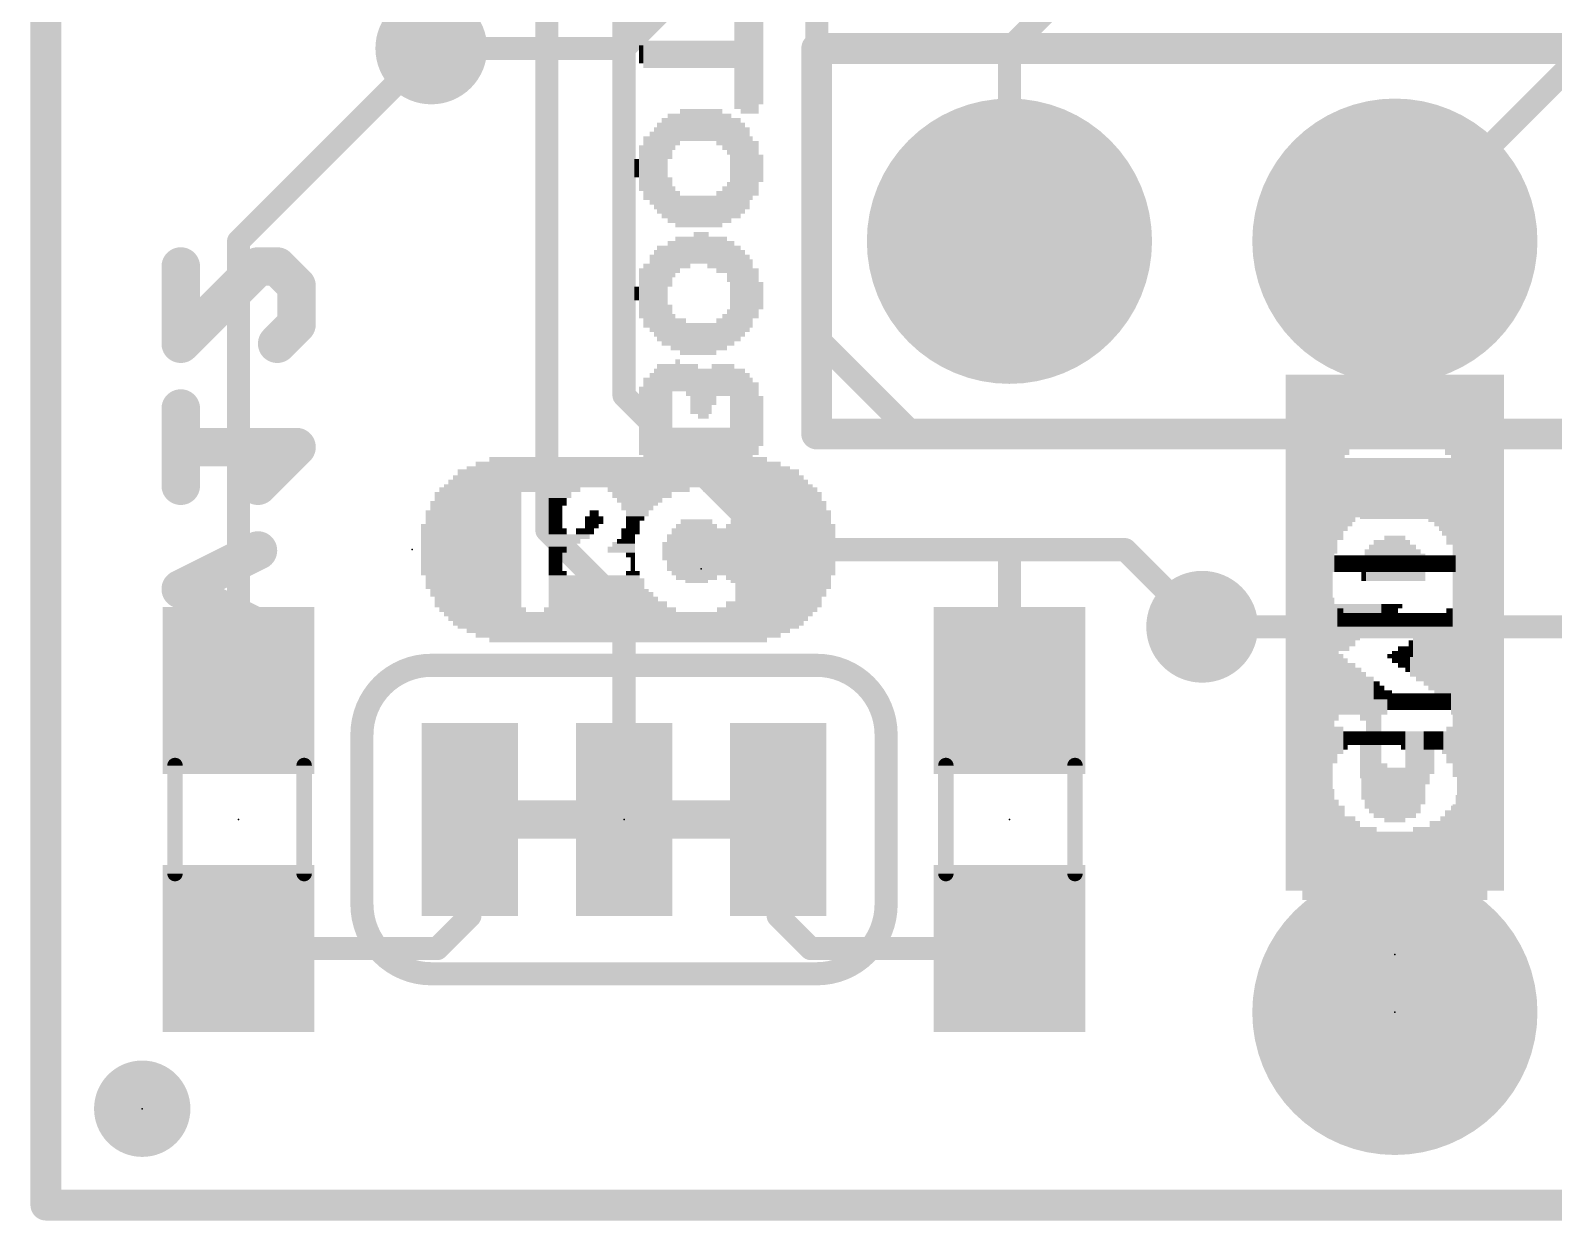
# Model space of a CAD drawing. Extents: x -41 to 66, y -16 to 27.
# Drawn here: x -0.1 to 9.94, y -0.1 to 7.74 of the extents above; entities that cross this region are included whole.
import ezdxf

# ---------------------------------------------------------------- set-up
doc = ezdxf.new("R2010")
doc.units = 0
for name, color, linetype in [('1', 12, 'CONTINUOUS'), ('16', 132, 'CONTINUOUS'), ('17', 110, 'CONTINUOUS'), ('18', 110, 'CONTINUOUS'), ('20', 31, 'CONTINUOUS'), ('21', 41, 'CONTINUOUS'), ('22', 40, 'CONTINUOUS'), ('23', 53, 'CONTINUOUS'), ('24', 53, 'CONTINUOUS'), ('51', 53, 'CONTINUOUS')]:
    doc.layers.add(name, color=color, linetype=linetype)

# ---------------------------------------------------------------- blocks, each defined once
blk = doc.blocks.new('PIE')
at = {"const_width": 0.5}
blk.add_lwpolyline([(0, -0.25, 1), (0, 0.25, 1), (0, -0.25)], format="xyb", dxfattribs=at)
blk = doc.blocks.new('RECT')
blk.add_solid([(-0.5, -0.5), (0.5, -0.5), (-0.5, 0.5), (0.5, 0.5)])
blk = doc.blocks.new('ROUNDP')
at = {"const_width": 0.5}
blk.add_lwpolyline([(0, -0.25, 1), (0, 0.25, 1), (0, -0.25)], format="xyb", dxfattribs=at)
blk = doc.blocks.new('ROUNDV')
at = {"const_width": 0.5}
blk.add_lwpolyline([(0, -0.25, 1), (0, 0.25, 1), (0, -0.25)], format="xyb", dxfattribs=at)

msp = doc.modelspace()

# ---------------------------------------------------------------- linework, layer by layer
at = {"layer": '1'}
for points, const_width in [([(0, 0), (0, 26.67)], 0.2032), ([(3.81, 13.462), (3.81, 5.334)], 0.1524), ([(3.302, 4.445), (3.302, 13.335)], 0.1524), ([(6.985, 8.255), (6.35, 7.62)], 0.1524), ([(1.27, 6.35), (2.54, 7.62)], 0.1524), ([(6.35, 7.62), (6.35, 6.35)], 0.1524), ([(1.27, 3.39), (1.27, 6.35)], 0.1524), ([(3.81, 5.334), (4.826, 4.318)], 0.1524), ([(3.81, 3.937), (3.302, 4.445)], 0.1524), ([(4.826, 4.318), (6.35, 4.318)], 0.1524), ([(6.35, 4.318), (7.112, 4.318)], 0.1524), ([(6.35, 3.39), (6.35, 4.318)], 0.1524), ([(7.112, 4.318), (7.62, 3.81)], 0.1524), ([(3.81, 2.54), (3.81, 3.937)], 0.1524), ([(2.794, 1.905), (2.794, 2.54)], 0.1524), ([(4.826, 1.905), (4.826, 2.54)], 0.1524), ([(2.579, 1.69), (2.794, 1.905)], 0.1524), ([(5.041, 1.69), (4.826, 1.905)], 0.1524), ([(1.27, 1.69), (2.579, 1.69)], 0.1524), ([(6.35, 1.69), (5.041, 1.69)], 0.1524), ([(25.4, 0), (0, 0)], 0.2032)]:
    msp.add_lwpolyline(points, dxfattribs=dict(at, const_width=const_width))
for points, const_width in [([(2.5669, 7.5931, 1), (2.5131, 7.6469)], 0.0762), ([(6.3881, 7.62, 1), (6.3119, 7.62)], 0.0762), ([(6.3231, 7.6469, 1), (6.3769, 7.5931)], 0.0762), ([(1.3081, 6.35, 1), (1.2319, 6.35)], 0.0762), ([(1.2431, 6.3769, 1), (1.2969, 6.3231)], 0.0762), ([(6.3119, 6.35, 1), (6.3881, 6.35)], 0.0762), ([(3.7719, 5.334, 1), (3.8481, 5.334)], 0.0762), ([(3.8369, 5.3609, 1), (3.7831, 5.3071)], 0.0762), ([(3.3289, 4.4719, 1), (3.2751, 4.4181)], 0.0762), ([(3.2639, 4.445, 1), (3.3401, 4.445)], 0.0762), ([(4.826, 4.3561, 1), (4.826, 4.2799)], 0.0762), ([(4.7991, 4.2911, 1), (4.8529, 4.3449)], 0.0762), ([(6.35, 4.3561, 1), (6.35, 4.2799)], 0.0762), ([(6.3881, 4.318, 1), (6.3119, 4.318)], 0.0762), ([(6.35, 4.2799, 1), (6.35, 4.3561)], 0.0762), ([(7.1389, 4.3449, 1), (7.0851, 4.2911)], 0.0762), ([(7.112, 4.2799, 1), (7.112, 4.3561)], 0.0762), ([(3.8481, 3.937, 1), (3.7719, 3.937)], 0.0762), ([(3.7831, 3.9101, 1), (3.8369, 3.9639)], 0.0762), ([(7.5931, 3.7831, 1), (7.6469, 3.8369)], 0.0762), ([(1.2319, 3.39, 1), (1.3081, 3.39)], 0.0762), ([(6.3119, 3.39, 1), (6.3881, 3.39)], 0.0762), ([(2.8321, 2.54, 1), (2.7559, 2.54)], 0.0762), ([(4.8641, 2.54, 1), (4.7879, 2.54)], 0.0762), ([(3.7719, 2.54, 1), (3.8481, 2.54)], 0.0762), ([(2.7559, 1.905, 1), (2.8321, 1.905)], 0.0762), ([(2.8209, 1.8781, 1), (2.7671, 1.9319)], 0.0762), ([(4.7879, 1.905, 1), (4.8641, 1.905)], 0.0762), ([(4.8529, 1.9319, 1), (4.7991, 1.8781)], 0.0762), ([(1.27, 1.7281, 1), (1.27, 1.6519)], 0.0762), ([(2.5521, 1.7169, 1), (2.6059, 1.6631)], 0.0762), ([(2.579, 1.6519, 1), (2.579, 1.7281)], 0.0762), ([(5.041, 1.7281, 1), (5.041, 1.6519)], 0.0762), ([(5.0141, 1.6631, 1), (5.0679, 1.7169)], 0.0762), ([(6.35, 1.6519, 1), (6.35, 1.7281)], 0.0762), ([(0, 0.0508, 1), (0, -0.0508)], 0.1016), ([(-0.0508, 0, 1), (0.0508, 0)], 0.1016)]:
    msp.add_lwpolyline(points, format="xyb", dxfattribs=dict(at, const_width=const_width))
at = {"layer": '16'}
for points, const_width in [([(0, 0), (0, 26.67)], 0.2032), ([(5.08, 8.89), (3.81, 7.62)], 0.1524), ([(5.08, 5.715), (5.08, 7.874)], 0.1524), ([(2.54, 7.62), (3.81, 7.62)], 0.1524), ([(10.16, 7.62), (8.89, 6.35)], 0.1524), ([(0.889, 6.1832), (0.889, 5.6748)], 0.254), ([(0.889, 5.6748), (1.3974, 6.1832)], 0.254), ([(1.3974, 6.1832), (1.5245, 6.1832)], 0.254), ([(1.5245, 6.1832), (1.6517, 6.0561)], 0.254), ([(1.6517, 6.0561), (1.6517, 5.8019)], 0.254), ([(1.6517, 5.8019), (1.5245, 5.6748)], 0.254), ([(5.715, 5.08), (5.08, 5.715)], 0.1524), ([(0.889, 4.7392), (0.889, 5.2477)], 0.254), ([(1.6517, 4.9935), (0.889, 4.9935)], 0.254), ([(1.3974, 4.7392), (1.6517, 4.9935)], 0.254), ([(12.7, 5.08), (5.715, 5.08)], 0.1524), ([(0.889, 4.0579), (1.3974, 4.3122)], 0.254), ([(1.3974, 3.8037), (0.889, 4.0579)], 0.254), ([(12.7, 3.81), (7.62, 3.81)], 0.1524), ([(25.4, 0), (0, 0)], 0.2032)]:
    msp.add_lwpolyline(points, dxfattribs=dict(at, const_width=const_width))
for points, const_width in [([(2.54, 7.6581, 1), (2.54, 7.5819)], 0.0762), ([(3.7831, 7.6469, 1), (3.8369, 7.5931)], 0.0762), ([(3.81, 7.5819, 1), (3.81, 7.6581)], 0.0762), ([(8.8631, 6.3769, 1), (8.9169, 6.3231)], 0.0762), ([(0.9525, 6.1832, 1), (0.8255, 6.1832)], 0.127), ([(1.3974, 6.2467, 1), (1.3974, 6.1197)], 0.127), ([(1.4423, 6.1383, 1), (1.3525, 6.2281)], 0.127), ([(1.5694, 6.2281, 1), (1.4796, 6.1383)], 0.127), ([(1.5245, 6.1197, 1), (1.5245, 6.2467)], 0.127), ([(1.7151, 6.0561, 1), (1.5882, 6.0561)], 0.127), ([(1.6067, 6.0112, 1), (1.6966, 6.101)], 0.127), ([(1.6966, 5.757, 1), (1.6067, 5.8468)], 0.127), ([(1.5882, 5.8019, 1), (1.7151, 5.8019)], 0.127), ([(0.8441, 5.7197, 1), (0.9339, 5.6299)], 0.127), ([(0.8255, 5.6748, 1), (0.9525, 5.6748)], 0.127), ([(1.4796, 5.7197, 1), (1.5694, 5.6299)], 0.127), ([(5.0419, 5.715, 1), (5.1181, 5.715)], 0.0762), ([(5.1069, 5.7419, 1), (5.0531, 5.6881)], 0.0762), ([(0.9525, 5.2477, 1), (0.8255, 5.2477)], 0.127), ([(0.889, 5.057, 1), (0.889, 4.93)], 0.127), ([(1.6966, 4.9486, 1), (1.6067, 5.0384)], 0.127), ([(1.6517, 4.93, 1), (1.6517, 5.057)], 0.127), ([(5.715, 5.1181, 1), (5.715, 5.0419)], 0.0762), ([(5.6881, 5.0531, 1), (5.7419, 5.1069)], 0.0762), ([(1.3525, 4.7841, 1), (1.4423, 4.6943)], 0.127), ([(0.8255, 4.7392, 1), (0.9525, 4.7392)], 0.127), ([(1.4258, 4.2554, 1), (1.369, 4.369)], 0.127), ([(0.9174, 4.1147, 1), (0.8606, 4.0011)], 0.127), ([(0.8606, 4.1147, 1), (0.9174, 4.0011)], 0.127), ([(1.369, 3.7469, 1), (1.4258, 3.8605)], 0.127), ([(7.62, 3.8481, 1), (7.62, 3.7719)], 0.0762), ([(0, 0.0508, 1), (0, -0.0508)], 0.1016), ([(-0.0508, 0, 1), (0.0508, 0)], 0.1016)]:
    msp.add_lwpolyline(points, format="xyb", dxfattribs=dict(at, const_width=const_width))
at = {"layer": '20', "const_width": 0.2032}
for points in [[(0, 26.67), (0, 0)], [(0, 0), (25.4, 0)]]:
    msp.add_lwpolyline(points, dxfattribs=at)
at = {"layer": '20', "const_width": 0.1016}
for points in [[(0, 0.0508, 1), (0, -0.0508)], [(-0.0508, 0, 1), (0.0508, 0)]]:
    msp.add_lwpolyline(points, format="xyb", dxfattribs=at)
at = {"layer": '21'}
for points, const_width in [([(2.54, 3.556, 0.4142), (2.0828, 3.0988)], 0.1524), ([(2.54, 3.5941, 1), (2.54, 3.5179)], 0.0762), ([(2.54, 3.5179, 1), (2.54, 3.5941)], 0.0762), ([(5.5372, 3.0988, 0.4142), (5.08, 3.556)], 0.1524), ([(5.08, 3.5941, 1), (5.08, 3.5179)], 0.0762), ([(5.08, 3.5179, 1), (5.08, 3.5941)], 0.0762), ([(2.1209, 3.0988, 1), (2.0447, 3.0988)], 0.0762), ([(2.0447, 3.0988, 1), (2.1209, 3.0988)], 0.0762), ([(5.5753, 3.0988, 1), (5.4991, 3.0988)], 0.0762), ([(5.4991, 3.0988, 1), (5.5753, 3.0988)], 0.0762), ([(2.0828, 1.9812, 0.4142), (2.54, 1.524)], 0.1524), ([(2.1209, 1.9812, 1), (2.0447, 1.9812)], 0.0762), ([(2.0447, 1.9812, 1), (2.1209, 1.9812)], 0.0762), ([(5.08, 1.524, 0.4142), (5.5372, 1.9812)], 0.1524), ([(5.5753, 1.9812, 1), (5.4991, 1.9812)], 0.0762), ([(5.4991, 1.9812, 1), (5.5753, 1.9812)], 0.0762), ([(2.54, 1.5621, 1), (2.54, 1.4859)], 0.0762), ([(2.54, 1.4859, 1), (2.54, 1.5621)], 0.0762), ([(5.08, 1.5621, 1), (5.08, 1.4859)], 0.0762), ([(5.08, 1.4859, 1), (5.08, 1.5621)], 0.0762)]:
    msp.add_lwpolyline(points, format="xyb", dxfattribs=dict(at, const_width=const_width))
at = {"layer": '21', "const_width": 0.1524}
for points in [[(2.54, 3.556), (5.08, 3.556)], [(2.0828, 3.0988), (2.0828, 1.9812)], [(5.5372, 3.0988), (5.5372, 1.9812)], [(5.08, 1.524), (2.54, 1.524)]]:
    msp.add_lwpolyline(points, dxfattribs=at)
at = {"layer": '22', "const_width": 0.2032}
for points in [[(5.08, 7.62), (20.32, 7.62)], [(5.08, 5.08), (5.08, 7.62)], [(20.32, 5.08), (5.08, 5.08)]]:
    msp.add_lwpolyline(points, dxfattribs=at)
at = {"layer": '22', "const_width": 0.1016}
for points in [[(5.08, 7.6708, 1), (5.08, 7.5692)], [(5.1308, 7.62, 1), (5.0292, 7.62)], [(5.08, 5.1308, 1), (5.08, 5.0292)], [(5.0292, 5.08, 1), (5.1308, 5.08)]]:
    msp.add_lwpolyline(points, format="xyb", dxfattribs=at)
at = {"layer": '23'}
for p in [(2.413, 4.318), (1.27, 2.54), (3.81, 2.54), (6.35, 2.54), (8.89, 1.651), (8.89, 1.27), (0.635, 0.635)]:
    msp.add_point(p, dxfattribs=at)
at = {"layer": '24'}
for p in [(4.318, 4.191), (8.89, 1.651)]:
    msp.add_point(p, dxfattribs=at)
at = {"layer": '51', "const_width": 0.1016}
for points in [[(0.851, 2.896), (0.851, 2.184)], [(1.702, 2.896), (1.702, 2.184)], [(5.931, 2.896), (5.931, 2.184)], [(6.782, 2.896), (6.782, 2.184)]]:
    msp.add_lwpolyline(points, dxfattribs=at)
at = {"layer": '51', "const_width": 0.0508}
for points in [[(0.8764, 2.896, 1), (0.8256, 2.896)], [(1.7274, 2.896, 1), (1.6766, 2.896)], [(5.9564, 2.896, 1), (5.9056, 2.896)], [(6.8074, 2.896, 1), (6.7566, 2.896)], [(0.8256, 2.184, 1), (0.8764, 2.184)], [(1.6766, 2.184, 1), (1.7274, 2.184)], [(5.9056, 2.184, 1), (5.9564, 2.184)], [(6.7566, 2.184, 1), (6.8074, 2.184)]]:
    msp.add_lwpolyline(points, format="xyb", dxfattribs=at)

# ---------------------------------------------------------------- block references
at = {"layer": '1', "xscale": 1.1, "rotation": 270}
for p in [(1.27, 3.39), (6.35, 3.39), (1.27, 1.69), (6.35, 1.69)]:
    msp.add_blockref('RECT', p, dxfattribs=at)
at = {"layer": '1', "rotation": 180}
for p, xscale, yscale in [((2.794, 2.54), 0.635, 1.27), ((3.81, 2.54), 0.635, 1.27), ((4.826, 2.54), 0.635, 1.27), ((3.302, 2.54), 0.4064, 0.254), ((4.318, 2.54), 0.4064, 0.254)]:
    msp.add_blockref('RECT', p, dxfattribs=dict(at, xscale=xscale, yscale=yscale))
at = {"layer": '1', "xscale": 0.635, "yscale": 0.635}
msp.add_blockref('PIE', (0.635, 0.635), dxfattribs=at)
at = {"layer": '17', "xscale": 1.8796, "yscale": 1.8796, "rotation": 90}
for p in [(6.35, 6.35), (6.35, 6.35), (8.89, 6.35), (8.89, 6.35), (8.89, 1.27), (8.89, 1.27)]:
    msp.add_blockref('ROUNDP', p, dxfattribs=at)
at = {"layer": '18', "xscale": 0.7366, "yscale": 0.7366}
for p in [(2.54, 7.62), (2.54, 7.62), (7.62, 3.81), (7.62, 3.81)]:
    msp.add_blockref('ROUNDV', p, dxfattribs=at)
at = {"layer": '21', "rotation": 90}
for p, xscale, yscale in [((8.19, 3.771), 3.4, 0.04), ((8.225, 3.771), 3.4, 0.03), ((8.26, 3.771), 3.4, 0.04), ((8.295, 3.771), 3.4, 0.03), ((8.33, 3.771), 3.4, 0.04), ((8.365, 3.771), 3.4, 0.03), ((8.4, 3.771), 3.4, 0.04), ((8.435, 4.246), 2.45, 0.03), ((8.47, 5.136), 0.67, 0.04), ((8.505, 5.171), 0.6, 0.03), ((8.54, 5.191), 0.56, 0.04), ((8.575, 5.206), 0.53, 0.03), ((8.61, 5.226), 0.49, 0.04), ((8.645, 5.241), 0.46, 0.03), ((8.68, 5.261), 0.42, 0.04), ((8.715, 5.261), 0.42, 0.03), ((8.75, 5.276), 0.39, 0.04), ((8.785, 5.276), 0.39, 0.03), ((8.82, 5.276), 0.39, 0.04), ((8.855, 5.276), 0.39, 0.03), ((8.89, 5.276), 0.39, 0.04), ((8.925, 5.276), 0.39, 0.03), ((8.96, 5.276), 0.39, 0.04), ((8.995, 5.276), 0.39, 0.03), ((9.03, 5.276), 0.39, 0.04), ((9.065, 5.261), 0.42, 0.03), ((9.1, 5.261), 0.42, 0.04), ((9.135, 5.241), 0.46, 0.03), ((9.17, 5.241), 0.46, 0.04), ((9.205, 5.226), 0.49, 0.03), ((9.24, 5.206), 0.53, 0.04), ((9.275, 5.191), 0.56, 0.03), ((9.31, 5.156), 0.63, 0.04), ((9.345, 5.101), 0.74, 0.03), ((9.38, 3.771), 3.4, 0.04), ((9.415, 3.771), 3.4, 0.03), ((9.45, 3.771), 3.4, 0.04), ((9.485, 3.771), 3.4, 0.03), ((9.52, 3.771), 3.4, 0.04), ((9.555, 3.771), 3.4, 0.03), ((9.59, 3.771), 3.4, 0.04), ((8.785, 4.681), 0.32, 0.03), ((8.82, 4.696), 0.35, 0.04), ((8.855, 4.696), 0.35, 0.03), ((8.89, 4.696), 0.35, 0.04), ((8.925, 4.696), 0.35, 0.03), ((8.96, 4.696), 0.35, 0.04), ((8.995, 4.681), 0.32, 0.03), ((9.03, 4.681), 0.32, 0.04), ((8.68, 4.626), 0.21, 0.04), ((8.715, 4.646), 0.25, 0.03), ((8.75, 4.661), 0.28, 0.04), ((9.065, 4.661), 0.28, 0.03), ((9.1, 4.646), 0.25, 0.04), ((9.135, 4.591), 0.14, 0.03), ((8.47, 4.241), 0.14, 0.04), ((8.505, 4.226), 0.11, 0.03), ((8.54, 4.226), 0.11, 0.04), ((8.575, 4.226), 0.11, 0.03), ((8.61, 4.226), 0.11, 0.04), ((8.645, 4.226), 0.11, 0.03), ((8.68, 4.226), 0.11, 0.04), ((8.715, 4.226), 0.11, 0.03), ((8.75, 4.226), 0.11, 0.04), ((8.785, 4.226), 0.11, 0.03), ((8.82, 4.226), 0.11, 0.04), ((8.855, 4.226), 0.11, 0.03), ((8.89, 4.226), 0.11, 0.04), ((8.925, 4.226), 0.11, 0.03), ((8.96, 4.226), 0.11, 0.04), ((8.995, 4.226), 0.11, 0.03), ((9.03, 4.226), 0.11, 0.04), ((9.065, 4.226), 0.11, 0.03), ((9.1, 4.226), 0.11, 0.04), ((9.135, 4.226), 0.11, 0.03), ((9.17, 4.226), 0.11, 0.04), ((9.205, 4.226), 0.11, 0.03), ((9.24, 4.226), 0.11, 0.04), ((9.275, 4.226), 0.11, 0.03), ((9.31, 4.241), 0.14, 0.04), ((9.345, 4.226), 0.17, 0.03), ((8.47, 3.791), 0.42, 0.04), ((8.505, 3.786), 0.35, 0.03), ((8.54, 3.806), 0.31, 0.04), ((8.575, 3.806), 0.31, 0.03), ((8.61, 3.821), 0.28, 0.04), ((8.645, 3.841), 0.24, 0.03), ((8.68, 3.856), 0.21, 0.04), ((8.715, 3.856), 0.21, 0.03), ((8.75, 3.876), 0.17, 0.04), ((8.785, 3.891), 0.14, 0.03), ((8.82, 3.911), 0.1, 0.04), ((8.855, 3.911), 0.1, 0.03), ((8.89, 3.926), 0.07, 0.04), ((8.925, 3.946), 0.03, 0.03), ((9.275, 3.771), 0.32, 0.03), ((9.31, 3.771), 0.38, 0.04), ((9.345, 3.791), 0.42, 0.03), ((9.135, 3.716), 0.21, 0.03), ((9.17, 3.736), 0.25, 0.04), ((9.205, 3.751), 0.28, 0.03), ((9.24, 3.751), 0.28, 0.04), ((8.995, 3.666), 0.11, 0.03), ((9.03, 3.681), 0.14, 0.04), ((9.065, 3.701), 0.18, 0.03), ((9.1, 3.701), 0.18, 0.04), ((8.89, 3.631), 0.04, 0.04), ((8.925, 3.646), 0.07, 0.03), ((8.96, 3.646), 0.07, 0.04), ((8.47, 3.261), 0.28, 0.04), ((8.505, 3.281), 0.18, 0.03), ((8.54, 3.301), 0.14, 0.04), ((8.575, 3.301), 0.14, 0.03), ((8.61, 3.301), 0.14, 0.04), ((8.645, 3.301), 0.14, 0.03), ((8.68, 3.281), 0.18, 0.04), ((8.715, 3.056), 0.63, 0.03), ((8.75, 3.036), 0.67, 0.04), ((8.785, 3.036), 0.67, 0.03), ((8.82, 3.301), 0.14, 0.04), ((8.855, 3.316), 0.11, 0.03), ((8.89, 3.316), 0.11, 0.04), ((8.925, 3.316), 0.11, 0.03), ((8.96, 3.316), 0.11, 0.04), ((8.995, 3.316), 0.11, 0.03), ((9.03, 3.316), 0.11, 0.04), ((9.065, 3.316), 0.11, 0.03), ((9.1, 3.316), 0.11, 0.04), ((9.135, 3.316), 0.11, 0.03), ((9.17, 3.316), 0.11, 0.04), ((9.205, 3.316), 0.11, 0.03), ((9.24, 3.316), 0.11, 0.04), ((9.275, 3.301), 0.14, 0.03), ((9.31, 3.296), 0.21, 0.04), ((9.345, 3.261), 0.28, 0.03), ((8.68, 2.931), 0.24, 0.04), ((8.995, 2.876), 0.35, 0.03), ((9.03, 2.876), 0.35, 0.04), ((9.065, 2.896), 0.31, 0.03), ((9.1, 2.911), 0.28, 0.04), ((9.135, 2.931), 0.18, 0.03), ((8.82, 2.791), 0.24, 0.04), ((8.435, 2.441), 0.74, 0.03), ((8.855, 2.776), 0.21, 0.03), ((8.89, 2.776), 0.21, 0.04), ((8.925, 2.776), 0.21, 0.03), ((8.96, 2.776), 0.21, 0.04), ((8.47, 2.406), 0.67, 0.04), ((9.345, 2.421), 0.7, 0.03), ((8.505, 2.371), 0.6, 0.03), ((8.54, 2.351), 0.56, 0.04), ((9.275, 2.351), 0.56, 0.03), ((9.31, 2.386), 0.63, 0.04), ((8.575, 2.316), 0.49, 0.03), ((8.61, 2.316), 0.49, 0.04), ((8.645, 2.301), 0.46, 0.03), ((9.135, 2.301), 0.46, 0.03), ((9.17, 2.301), 0.46, 0.04), ((9.205, 2.316), 0.49, 0.03), ((9.24, 2.336), 0.53, 0.04), ((8.68, 2.281), 0.42, 0.04), ((8.715, 2.281), 0.42, 0.03), ((8.75, 2.281), 0.42, 0.04), ((8.785, 2.266), 0.39, 0.03), ((8.82, 2.266), 0.39, 0.04), ((8.855, 2.266), 0.39, 0.03), ((8.89, 2.266), 0.39, 0.04), ((8.925, 2.266), 0.39, 0.03), ((8.96, 2.266), 0.39, 0.04), ((8.995, 2.266), 0.39, 0.03), ((9.03, 2.281), 0.42, 0.04), ((9.065, 2.281), 0.42, 0.03), ((9.1, 2.281), 0.42, 0.04)]:
    msp.add_blockref('RECT', p, dxfattribs=dict(at, xscale=xscale, yscale=yscale))
at = {"layer": '21'}
for p, xscale, yscale in [((3.838, 4.913), 1.83, 0.03), ((3.838, 4.828), 2.25, 0.04), ((3.838, 4.858), 2.13, 0.02), ((3.838, 4.883), 2.01, 0.03), ((3.058, 4.713), 0.93, 0.03), ((3.838, 4.738), 2.43, 0.02), ((3.838, 4.763), 2.37, 0.03), ((3.838, 4.793), 2.31, 0.03), ((3.973, 4.713), 0.54, 0.03), ((4.708, 4.713), 0.75, 0.03), ((2.833, 4.623), 0.6, 0.03), ((2.848, 4.678), 0.57, 0.04), ((2.848, 4.643), 0.57, 0.03), ((3.388, 4.678), 0.15, 0.04), ((3.373, 4.643), 0.12, 0.03), ((3.373, 4.623), 0.12, 0.03), ((3.928, 4.678), 0.39, 0.04), ((3.913, 4.643), 0.3, 0.03), ((3.913, 4.623), 0.24, 0.03), ((4.783, 4.678), 0.66, 0.04), ((4.813, 4.643), 0.6, 0.03), ((4.843, 4.623), 0.6, 0.03), ((2.818, 4.558), 0.63, 0.04), ((2.818, 4.523), 0.63, 0.03), ((2.818, 4.503), 0.63, 0.03), ((2.833, 4.593), 0.6, 0.03), ((3.358, 4.593), 0.09, 0.03), ((3.358, 4.558), 0.09, 0.04), ((3.358, 4.523), 0.09, 0.03), ((3.358, 4.503), 0.09, 0.03), ((3.613, 4.523), 0.12, 0.03), ((3.613, 4.503), 0.12, 0.03), ((3.613, 4.558), 0.06, 0.04), ((3.898, 4.593), 0.21, 0.03), ((3.898, 4.558), 0.15, 0.04), ((3.883, 4.523), 0.12, 0.03), ((3.868, 4.503), 0.09, 0.03), ((4.288, 4.503), 0.21, 0.03), ((4.843, 4.503), 0.66, 0.03), ((4.843, 4.593), 0.6, 0.03), ((4.858, 4.558), 0.63, 0.04), ((4.858, 4.523), 0.63, 0.03), ((2.803, 4.473), 0.66, 0.03), ((2.803, 4.438), 0.66, 0.04), ((2.803, 4.403), 0.66, 0.03), ((3.358, 4.473), 0.09, 0.03), ((3.373, 4.438), 0.12, 0.04), ((3.448, 4.403), 0.27, 0.03), ((3.553, 4.438), 0.12, 0.04), ((3.598, 4.473), 0.09, 0.03), ((3.853, 4.438), 0.12, 0.04), ((3.838, 4.403), 0.09, 0.03), ((3.868, 4.473), 0.09, 0.03), ((4.648, 4.403), 1.11, 0.03), ((4.663, 4.438), 1.08, 0.04), ((4.288, 4.473), 0.27, 0.03), ((4.843, 4.473), 0.72, 0.03), ((2.803, 4.373), 0.66, 0.03), ((2.803, 4.353), 0.66, 0.03), ((2.803, 4.318), 0.66, 0.04), ((3.418, 4.373), 0.21, 0.03), ((3.388, 4.353), 0.15, 0.03), ((3.373, 4.318), 0.12, 0.04), ((3.793, 4.318), 0.18, 0.04), ((3.808, 4.353), 0.15, 0.03), ((3.823, 4.373), 0.12, 0.03), ((4.633, 4.353), 1.14, 0.03), ((4.633, 4.318), 1.14, 0.04), ((4.648, 4.373), 1.11, 0.03), ((2.803, 4.283), 0.66, 0.03), ((2.803, 4.263), 0.66, 0.03), ((2.803, 4.233), 0.66, 0.03), ((2.803, 4.198), 0.66, 0.04), ((3.358, 4.283), 0.09, 0.03), ((3.358, 4.263), 0.09, 0.03), ((3.358, 4.233), 0.09, 0.03), ((3.358, 4.198), 0.09, 0.04), ((3.853, 4.283), 0.06, 0.03), ((3.868, 4.263), 0.03, 0.03), ((3.868, 4.233), 0.03, 0.03), ((3.868, 4.198), 0.03, 0.04), ((4.633, 4.283), 1.14, 0.03), ((4.633, 4.263), 1.14, 0.03), ((4.648, 4.233), 1.11, 0.03), ((4.648, 4.198), 1.11, 0.04), ((2.803, 4.163), 0.66, 0.03), ((2.818, 4.133), 0.63, 0.03), ((2.818, 4.113), 0.63, 0.03), ((3.373, 4.163), 0.12, 0.03), ((3.613, 4.133), 0.6, 0.03), ((3.628, 4.113), 0.63, 0.03), ((3.868, 4.163), 0.09, 0.03), ((4.663, 4.163), 1.08, 0.03), ((4.288, 4.133), 0.27, 0.03), ((4.288, 4.113), 0.15, 0.03), ((4.828, 4.133), 0.69, 0.03), ((4.843, 4.113), 0.66, 0.03), ((2.818, 4.078), 0.63, 0.04), ((2.833, 4.043), 0.6, 0.03), ((2.833, 4.023), 0.6, 0.03), ((3.628, 4.078), 0.63, 0.04), ((3.643, 4.043), 0.66, 0.03), ((3.658, 4.023), 0.69, 0.03), ((4.858, 4.078), 0.63, 0.04), ((4.843, 4.043), 0.6, 0.03), ((4.843, 4.023), 0.6, 0.03), ((2.848, 3.993), 0.57, 0.03), ((2.848, 3.958), 0.57, 0.04), ((2.878, 3.923), 0.57, 0.03), ((3.718, 3.923), 0.87, 0.03), ((3.673, 3.993), 0.72, 0.03), ((3.703, 3.958), 0.78, 0.04), ((4.753, 3.923), 0.66, 0.03), ((4.798, 3.958), 0.63, 0.04), ((4.828, 3.993), 0.57, 0.03), ((3.838, 3.893), 2.43, 0.03), ((3.838, 3.863), 2.37, 0.03), ((3.838, 3.833), 2.31, 0.03), ((3.838, 3.813), 2.25, 0.03), ((3.838, 3.783), 2.13, 0.03), ((3.838, 3.753), 2.01, 0.03), ((3.838, 3.723), 1.83, 0.03)]:
    msp.add_blockref('RECT', p, dxfattribs=dict(at, xscale=xscale, yscale=yscale))
at = {"layer": '22', "rotation": 90}
for p, xscale, yscale in [((4.558, 7.581), 0.72, 0.04), ((4.593, 7.581), 0.78, 0.03), ((4.623, 7.581), 0.78, 0.03), ((4.643, 7.581), 0.78, 0.03), ((4.678, 7.581), 0.78, 0.04), ((4.713, 7.581), 0.66, 0.03), ((3.923, 7.581), 0.12, 0.03), ((3.958, 7.581), 0.18, 0.04), ((3.993, 7.581), 0.18, 0.03), ((4.023, 7.581), 0.18, 0.03), ((4.043, 7.581), 0.18, 0.03), ((4.078, 7.581), 0.18, 0.04), ((4.113, 7.581), 0.18, 0.03), ((4.133, 7.581), 0.18, 0.03), ((4.163, 7.581), 0.18, 0.03), ((4.198, 7.581), 0.18, 0.04), ((4.233, 7.581), 0.18, 0.03), ((4.263, 7.581), 0.18, 0.03), ((4.283, 7.581), 0.18, 0.03), ((4.318, 7.581), 0.18, 0.04), ((4.353, 7.581), 0.18, 0.03), ((4.373, 7.581), 0.18, 0.03), ((4.403, 7.581), 0.18, 0.03), ((4.438, 7.581), 0.18, 0.04), ((4.473, 7.581), 0.18, 0.03), ((4.503, 7.581), 0.18, 0.03), ((4.523, 7.581), 0.18, 0.03), ((4.043, 6.831), 0.6, 0.03), ((4.078, 6.831), 0.66, 0.04), ((4.113, 7.041), 0.3, 0.03), ((4.133, 7.071), 0.24, 0.03), ((4.163, 7.086), 0.21, 0.03), ((4.198, 7.116), 0.21, 0.04), ((4.233, 7.116), 0.21, 0.03), ((4.263, 7.116), 0.21, 0.03), ((4.283, 7.116), 0.21, 0.03), ((4.318, 7.116), 0.21, 0.04), ((4.353, 7.116), 0.21, 0.03), ((4.373, 7.116), 0.21, 0.03), ((4.403, 7.116), 0.21, 0.03), ((4.438, 7.101), 0.24, 0.04), ((4.473, 7.071), 0.24, 0.03), ((4.503, 7.056), 0.27, 0.03), ((4.523, 6.831), 0.66, 0.03), ((4.558, 6.831), 0.66, 0.04), ((4.593, 6.831), 0.6, 0.03), ((3.958, 6.831), 0.42, 0.04), ((3.993, 6.831), 0.48, 0.03), ((4.023, 6.831), 0.54, 0.03), ((4.623, 6.831), 0.54, 0.03), ((4.643, 6.831), 0.42, 0.03), ((3.923, 6.831), 0.3, 0.03), ((4.678, 6.831), 0.36, 0.04), ((3.893, 6.831), 0.12, 0.03), ((4.713, 6.831), 0.18, 0.03), ((4.113, 6.621), 0.3, 0.03), ((4.503, 6.606), 0.27, 0.03), ((4.133, 6.591), 0.24, 0.03), ((4.163, 6.561), 0.24, 0.03), ((4.198, 6.546), 0.21, 0.04), ((4.233, 6.546), 0.21, 0.03), ((4.263, 6.546), 0.21, 0.03), ((4.283, 6.546), 0.21, 0.03), ((4.318, 6.546), 0.21, 0.04), ((4.353, 6.546), 0.21, 0.03), ((4.373, 6.546), 0.21, 0.03), ((4.403, 6.546), 0.21, 0.03), ((4.438, 6.561), 0.24, 0.04), ((4.473, 6.591), 0.24, 0.03), ((4.113, 6.201), 0.3, 0.03), ((4.133, 6.231), 0.24, 0.03), ((4.163, 6.261), 0.24, 0.03), ((4.198, 6.276), 0.21, 0.04), ((4.233, 6.276), 0.21, 0.03), ((4.263, 6.291), 0.18, 0.03), ((4.283, 6.306), 0.21, 0.03), ((4.318, 6.306), 0.21, 0.04), ((4.353, 6.306), 0.21, 0.03), ((4.373, 6.276), 0.21, 0.03), ((4.403, 6.276), 0.21, 0.03), ((4.438, 6.261), 0.24, 0.04), ((4.473, 6.261), 0.24, 0.03), ((4.503, 6.216), 0.27, 0.03), ((4.523, 6.006), 0.69, 0.03), ((3.993, 6.006), 0.51, 0.03), ((4.023, 6.006), 0.57, 0.03), ((4.043, 6.006), 0.63, 0.03), ((4.078, 5.991), 0.66, 0.04), ((4.558, 6.006), 0.63, 0.04), ((4.593, 6.006), 0.57, 0.03), ((4.623, 6.006), 0.51, 0.03), ((4.643, 6.006), 0.45, 0.03), ((3.923, 6.006), 0.33, 0.03), ((3.958, 5.991), 0.42, 0.04), ((4.678, 6.006), 0.33, 0.04), ((3.893, 6.006), 0.09, 0.03), ((4.713, 5.991), 0.18, 0.03), ((4.113, 5.796), 0.27, 0.03), ((4.133, 5.751), 0.24, 0.03), ((4.163, 5.736), 0.21, 0.03), ((4.198, 5.721), 0.24, 0.04), ((4.438, 5.736), 0.21, 0.04), ((4.473, 5.751), 0.24, 0.03), ((4.503, 5.781), 0.24, 0.03), ((4.233, 5.706), 0.21, 0.03), ((4.263, 5.706), 0.21, 0.03), ((4.283, 5.706), 0.21, 0.03), ((4.318, 5.706), 0.21, 0.04), ((4.353, 5.706), 0.21, 0.03), ((4.373, 5.706), 0.21, 0.03), ((4.403, 5.706), 0.21, 0.03), ((4.043, 5.226), 0.63, 0.03), ((4.078, 5.226), 0.63, 0.04), ((4.113, 5.226), 0.63, 0.03), ((4.133, 5.451), 0.18, 0.03), ((4.163, 5.466), 0.21, 0.03), ((4.198, 5.451), 0.18, 0.04), ((4.233, 5.436), 0.21, 0.03), ((4.263, 5.376), 0.33, 0.03), ((4.283, 5.376), 0.33, 0.03), ((4.403, 5.406), 0.27, 0.03), ((4.438, 5.436), 0.21, 0.04), ((4.473, 5.436), 0.21, 0.03), ((4.503, 5.436), 0.21, 0.03), ((4.523, 5.226), 0.63, 0.03), ((3.958, 5.181), 0.54, 0.04), ((3.993, 5.196), 0.57, 0.03), ((4.023, 5.211), 0.6, 0.03), ((4.318, 5.346), 0.33, 0.04), ((4.353, 5.346), 0.33, 0.03), ((4.373, 5.361), 0.3, 0.03), ((4.558, 5.211), 0.6, 0.04), ((4.593, 5.211), 0.6, 0.03), ((4.623, 5.196), 0.57, 0.03), ((4.643, 5.181), 0.54, 0.03), ((4.678, 5.181), 0.48, 0.04), ((3.923, 5.166), 0.45, 0.03), ((4.713, 5.166), 0.33, 0.03), ((4.133, 5.016), 0.21, 0.03), ((4.163, 5.016), 0.21, 0.03), ((4.198, 5.016), 0.21, 0.04), ((4.233, 5.016), 0.21, 0.03), ((4.263, 5.016), 0.21, 0.03), ((4.283, 5.016), 0.21, 0.03), ((4.318, 5.016), 0.21, 0.04), ((4.353, 5.016), 0.21, 0.03), ((4.373, 5.016), 0.21, 0.03), ((4.403, 5.016), 0.21, 0.03), ((4.438, 5.016), 0.21, 0.04), ((4.473, 5.016), 0.21, 0.03), ((4.503, 5.016), 0.21, 0.03), ((8.295, 3.466), 2.91, 0.03), ((8.325, 3.466), 2.91, 0.03), ((8.355, 3.466), 2.91, 0.03), ((8.385, 3.466), 2.91, 0.03), ((8.405, 3.466), 2.91, 0.03), ((8.435, 3.466), 2.91, 0.03), ((8.465, 3.466), 2.91, 0.03), ((8.495, 4.606), 0.63, 0.03), ((8.53, 4.651), 0.54, 0.04), ((8.565, 4.681), 0.48, 0.03), ((8.595, 4.696), 0.45, 0.03), ((8.615, 4.711), 0.42, 0.03), ((8.65, 4.726), 0.39, 0.04), ((8.685, 4.726), 0.39, 0.03), ((8.705, 4.741), 0.36, 0.03), ((8.735, 4.741), 0.36, 0.03), ((8.77, 4.756), 0.33, 0.04), ((8.805, 4.756), 0.33, 0.03), ((8.835, 4.756), 0.33, 0.03), ((8.855, 4.756), 0.33, 0.03), ((8.89, 4.756), 0.33, 0.04), ((8.925, 4.756), 0.33, 0.03), ((8.945, 4.756), 0.33, 0.03), ((8.975, 4.756), 0.33, 0.03), ((9.01, 4.756), 0.33, 0.04), ((9.045, 4.741), 0.36, 0.03), ((9.075, 4.741), 0.36, 0.03), ((9.095, 4.726), 0.39, 0.03), ((9.13, 4.711), 0.42, 0.04), ((9.165, 4.696), 0.45, 0.03), ((9.195, 4.681), 0.48, 0.03), ((9.215, 4.666), 0.51, 0.03), ((9.25, 4.636), 0.57, 0.04), ((9.285, 3.871), 2.1, 0.03), ((9.31, 3.466), 2.91, 0.02), ((9.335, 3.466), 2.91, 0.03), ((9.365, 3.466), 2.91, 0.03), ((9.4, 3.466), 2.91, 0.04), ((9.43, 3.466), 2.91, 0.02), ((9.455, 3.466), 2.91, 0.03), ((9.485, 3.466), 2.91, 0.03), ((8.705, 4.216), 0.21, 0.03), ((8.735, 4.231), 0.24, 0.03), ((8.77, 4.246), 0.27, 0.04), ((8.805, 4.246), 0.27, 0.03), ((8.835, 4.261), 0.3, 0.03), ((8.855, 4.261), 0.3, 0.03), ((8.89, 4.261), 0.3, 0.04), ((8.925, 4.261), 0.3, 0.03), ((8.945, 4.261), 0.3, 0.03), ((8.975, 4.246), 0.27, 0.03), ((9.01, 4.231), 0.24, 0.04), ((9.045, 4.216), 0.21, 0.03), ((8.685, 4.171), 0.12, 0.03), ((9.075, 4.201), 0.18, 0.03), ((8.495, 3.856), 0.15, 0.03), ((8.53, 3.871), 0.12, 0.04), ((9.25, 3.871), 0.12, 0.04), ((8.565, 3.856), 0.09, 0.03), ((8.595, 3.856), 0.09, 0.03), ((8.615, 3.856), 0.09, 0.03), ((8.65, 3.856), 0.09, 0.04), ((8.685, 3.856), 0.09, 0.03), ((8.705, 3.856), 0.09, 0.03), ((8.735, 3.856), 0.09, 0.03), ((8.77, 3.856), 0.09, 0.04), ((8.805, 3.856), 0.09, 0.03), ((8.835, 3.856), 0.09, 0.03), ((8.855, 3.856), 0.09, 0.03), ((8.89, 3.856), 0.09, 0.04), ((8.925, 3.856), 0.09, 0.03), ((8.945, 3.856), 0.09, 0.03), ((8.975, 3.856), 0.09, 0.03), ((9.01, 3.856), 0.09, 0.04), ((9.045, 3.856), 0.09, 0.03), ((9.075, 3.856), 0.09, 0.03), ((9.095, 3.856), 0.09, 0.03), ((9.13, 3.856), 0.09, 0.04), ((9.165, 3.856), 0.09, 0.03), ((9.195, 3.856), 0.09, 0.03), ((9.215, 3.856), 0.09, 0.03), ((8.495, 3.481), 0.36, 0.03), ((8.53, 3.466), 0.33, 0.04), ((8.855, 3.616), 0.03, 0.03), ((8.89, 3.601), 0.06, 0.04), ((8.925, 3.586), 0.09, 0.03), ((8.945, 3.586), 0.09, 0.03), ((8.975, 3.571), 0.12, 0.03), ((9.01, 3.556), 0.15, 0.04), ((9.045, 3.541), 0.18, 0.03), ((9.075, 3.541), 0.18, 0.03), ((9.095, 3.526), 0.21, 0.03), ((9.13, 3.511), 0.24, 0.04), ((9.165, 3.496), 0.27, 0.03), ((9.195, 3.496), 0.27, 0.03), ((9.215, 3.481), 0.3, 0.03), ((9.25, 3.481), 0.36, 0.04), ((8.565, 3.466), 0.27, 0.03), ((8.595, 3.451), 0.24, 0.03), ((8.615, 3.451), 0.24, 0.03), ((8.65, 3.436), 0.21, 0.04), ((8.685, 3.421), 0.18, 0.03), ((8.705, 3.406), 0.15, 0.03), ((8.735, 3.406), 0.15, 0.03), ((8.77, 3.391), 0.12, 0.04), ((8.805, 3.376), 0.09, 0.03), ((8.835, 3.361), 0.06, 0.03), ((8.855, 3.361), 0.06, 0.03), ((8.89, 3.346), 0.03, 0.04), ((8.495, 3.031), 0.24, 0.03), ((8.53, 3.061), 0.18, 0.04), ((8.565, 3.061), 0.12, 0.03), ((8.595, 3.076), 0.09, 0.03), ((8.615, 3.076), 0.09, 0.03), ((8.65, 3.076), 0.09, 0.04), ((8.685, 3.076), 0.09, 0.03), ((8.705, 3.076), 0.09, 0.03), ((8.735, 3.076), 0.09, 0.03), ((8.77, 3.076), 0.09, 0.04), ((8.805, 3.076), 0.09, 0.03), ((8.835, 3.076), 0.09, 0.03), ((8.855, 3.076), 0.09, 0.03), ((8.89, 3.076), 0.09, 0.04), ((8.925, 3.076), 0.09, 0.03), ((8.945, 3.061), 0.12, 0.03), ((8.975, 2.836), 0.57, 0.03), ((9.01, 2.836), 0.57, 0.04), ((9.045, 2.851), 0.54, 0.03), ((9.075, 3.046), 0.15, 0.03), ((9.095, 3.061), 0.12, 0.03), ((9.13, 3.061), 0.12, 0.04), ((9.165, 3.061), 0.12, 0.03), ((9.195, 3.061), 0.12, 0.03), ((9.215, 3.046), 0.15, 0.03), ((9.25, 3.031), 0.24, 0.04), ((8.685, 2.746), 0.15, 0.03), ((8.705, 2.731), 0.24, 0.03), ((8.735, 2.716), 0.27, 0.03), ((8.77, 2.701), 0.3, 0.04), ((8.805, 2.701), 0.3, 0.03), ((9.075, 2.746), 0.21, 0.03), ((8.945, 2.626), 0.21, 0.03), ((8.495, 2.311), 0.6, 0.03), ((8.835, 2.611), 0.18, 0.03), ((8.855, 2.611), 0.18, 0.03), ((8.89, 2.611), 0.18, 0.04), ((8.925, 2.611), 0.18, 0.03), ((9.285, 2.326), 0.63, 0.03), ((8.53, 2.281), 0.54, 0.04), ((9.215, 2.266), 0.51, 0.03), ((9.25, 2.296), 0.57, 0.04), ((8.565, 2.251), 0.48, 0.03), ((8.595, 2.236), 0.45, 0.03), ((8.615, 2.221), 0.42, 0.03), ((9.13, 2.221), 0.42, 0.04), ((9.165, 2.221), 0.42, 0.03), ((9.195, 2.251), 0.48, 0.03), ((8.65, 2.206), 0.39, 0.04), ((8.685, 2.206), 0.39, 0.03), ((8.705, 2.191), 0.36, 0.03), ((8.735, 2.191), 0.36, 0.03), ((8.77, 2.191), 0.36, 0.04), ((8.805, 2.176), 0.33, 0.03), ((8.835, 2.176), 0.33, 0.03), ((8.855, 2.176), 0.33, 0.03), ((8.89, 2.176), 0.33, 0.04), ((8.925, 2.176), 0.33, 0.03), ((8.945, 2.176), 0.33, 0.03), ((8.975, 2.176), 0.33, 0.03), ((9.01, 2.191), 0.36, 0.04), ((9.045, 2.191), 0.36, 0.03), ((9.075, 2.191), 0.36, 0.03), ((9.095, 2.206), 0.39, 0.03)]:
    msp.add_blockref('RECT', p, dxfattribs=dict(at, xscale=xscale, yscale=yscale))
at = {"layer": '51', "xscale": 0.5001, "yscale": 0.95, "rotation": 270}
for p in [(1.2751, 3.1282), (6.3551, 3.1282), (1.2751, 1.9598), (6.3551, 1.9598)]:
    msp.add_blockref('RECT', p, dxfattribs=at)
at = {"layer": '51', "xscale": 0.508, "yscale": 0.508}
msp.add_blockref('RECT', (8.89, 1.27), dxfattribs=at)

doc.saveas('drawing.dxf')
